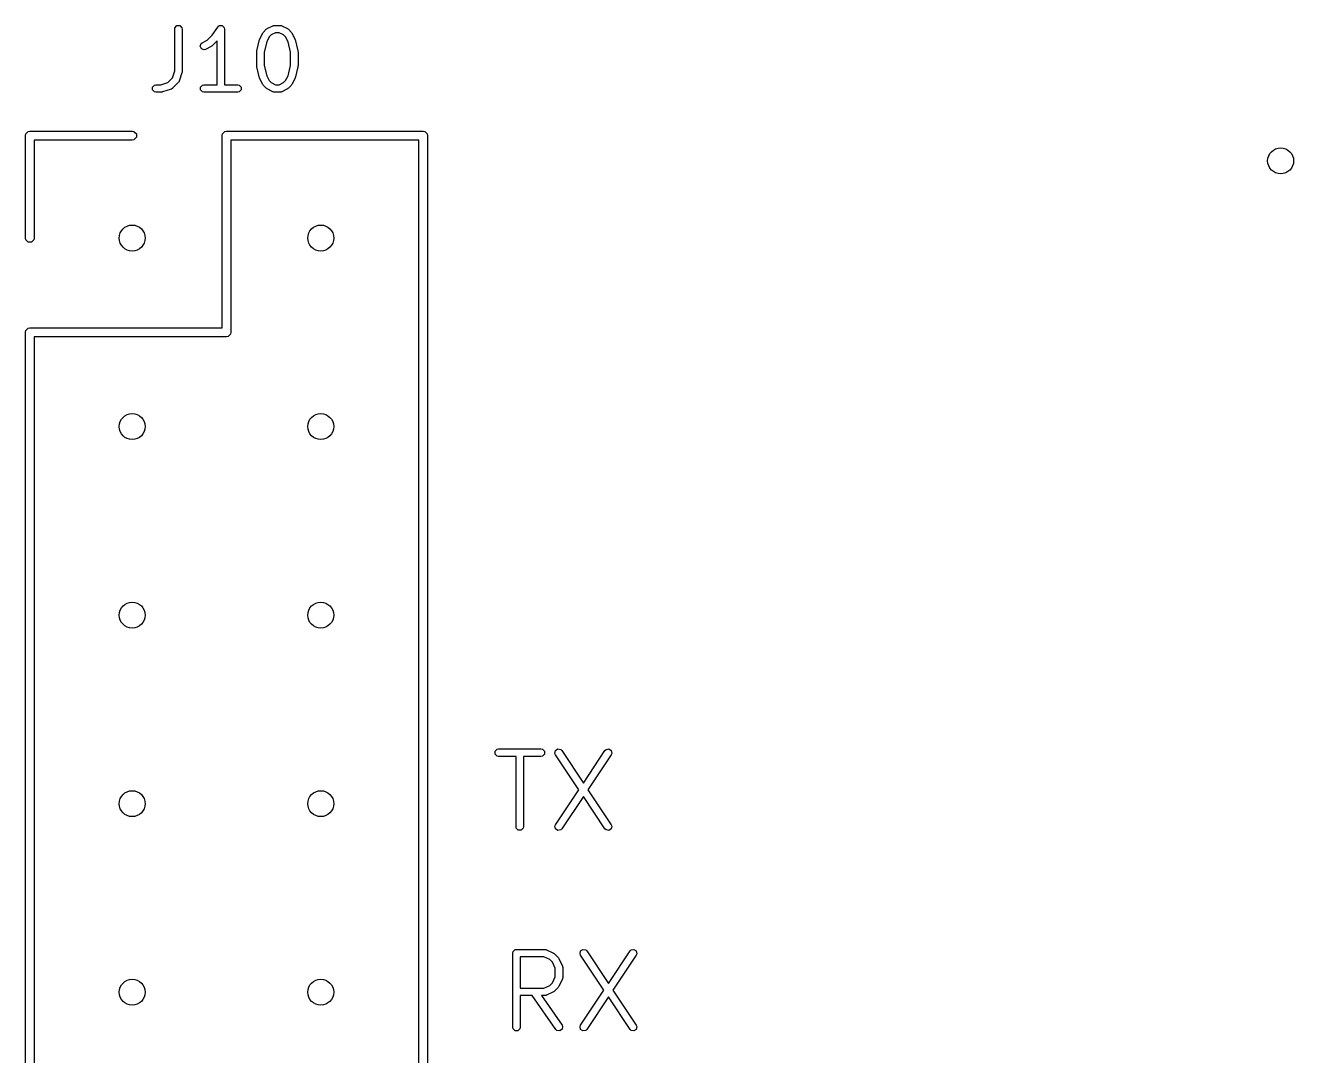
# Model space of a CAD drawing. Header units: inches. Extents: x -1.62 to 1.64, y 0 to 4.72.
# Drawn here: x -1.379 to -0.706, y 4.033 to 4.58 of the extents above; entities that cross this region are included whole.
import ezdxf

# ---------------------------------------------------------------- set-up
doc = ezdxf.new("R2010")
doc.units = ezdxf.units.IN
doc.header["$MEASUREMENT"] = 0
doc.layers.add('BLACK', color=250, linetype='CONTINUOUS')

msp = doc.modelspace()

# ---------------------------------------------------------------- linework, layer by layer
at = {"layer": 'BLACK', "linetype": 'CONTINUOUS'}
for p, q in [((-1.29932, 4.57776), (-1.29917, 4.57851)), ((-1.29932, 4.55558), (-1.29932, 4.57776)), ((-1.29917, 4.57851), (-1.2981, 4.57958)), ((-1.2981, 4.57958), (-1.29659, 4.57958)), ((-1.29659, 4.57958), (-1.29553, 4.57851)), ((-1.29553, 4.57851), (-1.29538, 4.57776)), ((-1.29538, 4.57776), (-1.29538, 4.55526)), ((-1.27938, 4.57451), (-1.27649, 4.57885)), ((-1.27649, 4.57885), (-1.27595, 4.5794)), ((-1.27595, 4.5794), (-1.27575, 4.57944)), ((-1.27575, 4.57944), (-1.2756, 4.57958)), ((-1.2756, 4.57958), (-1.27503, 4.57958)), ((-1.27503, 4.57958), (-1.27447, 4.57969)), ((-1.27447, 4.57969), (-1.2743, 4.57958)), ((-1.2743, 4.57958), (-1.2741, 4.57958)), ((-1.2741, 4.57958), (-1.27369, 4.57917)), ((-1.27369, 4.57917), (-1.27321, 4.57886)), ((-1.27321, 4.57886), (-1.27317, 4.57866)), ((-1.27317, 4.57866), (-1.27303, 4.57851)), ((-1.27303, 4.57851), (-1.27288, 4.57776)), ((-1.27288, 4.57776), (-1.27288, 4.54823)), ((-1.25411, 4.57264), (-1.25261, 4.57564)), ((-1.25261, 4.57564), (-1.25242, 4.57589)), ((-1.25242, 4.57589), (-1.25225, 4.57615)), ((-1.25225, 4.57615), (-1.25075, 4.57765)), ((-1.25075, 4.57765), (-1.25048, 4.57783)), ((-1.25048, 4.57783), (-1.25023, 4.57802)), ((-1.25023, 4.57802), (-1.24723, 4.57952)), ((-1.24589, 4.57579), (-1.24819, 4.57464)), ((-1.24723, 4.57952), (-1.24714, 4.57955)), ((-1.24714, 4.57955), (-1.24711, 4.57958)), ((-1.24711, 4.57958), (-1.2468, 4.57964)), ((-1.2468, 4.57964), (-1.24649, 4.57972)), ((-1.24649, 4.57972), (-1.24645, 4.57971)), ((-1.24645, 4.57971), (-1.24635, 4.57973)), ((-1.24635, 4.57973), (-1.24335, 4.57973)), ((-1.24382, 4.57579), (-1.24589, 4.57579)), ((-1.24152, 4.57464), (-1.24382, 4.57579)), ((-1.24335, 4.57973), (-1.24326, 4.57971)), ((-1.24326, 4.57971), (-1.24321, 4.57972)), ((-1.24321, 4.57972), (-1.24291, 4.57964)), ((-1.24291, 4.57964), (-1.2426, 4.57958)), ((-1.2426, 4.57958), (-1.24257, 4.57955)), ((-1.24257, 4.57955), (-1.24247, 4.57952)), ((-1.24247, 4.57952), (-1.23947, 4.57802)), ((-1.23947, 4.57802), (-1.23922, 4.57783)), ((-1.23922, 4.57783), (-1.23896, 4.57765)), ((-1.23896, 4.57765), (-1.23746, 4.57615)), ((-1.23746, 4.57615), (-1.23729, 4.57589)), ((-1.23729, 4.57589), (-1.23709, 4.57564)), ((-1.23709, 4.57564), (-1.23559, 4.57264)), ((-1.28581, 4.56862), (-1.28534, 4.57005)), ((-1.28514, 4.56727), (-1.28581, 4.56862)), ((-1.28534, 4.57005), (-1.28473, 4.57052)), ((-1.28473, 4.57052), (-1.28202, 4.57188)), ((-1.28202, 4.57188), (-1.27938, 4.57451)), ((-1.27972, 4.56869), (-1.27997, 4.5685)), ((-1.27946, 4.56887), (-1.27972, 4.56869)), ((-1.27682, 4.57151), (-1.27946, 4.56887)), ((-1.27682, 4.54823), (-1.27682, 4.57151)), ((-1.25576, 4.56624), (-1.25426, 4.57224)), ((-1.25426, 4.57224), (-1.25417, 4.57243)), ((-1.25417, 4.57243), (-1.25411, 4.57264)), ((-1.2505, 4.57107), (-1.25188, 4.56552)), ((-1.24924, 4.57359), (-1.2505, 4.57107)), ((-1.24819, 4.57464), (-1.24924, 4.57359)), ((-1.24047, 4.57359), (-1.24152, 4.57464)), ((-1.23921, 4.57107), (-1.24047, 4.57359)), ((-1.23782, 4.56552), (-1.23921, 4.57107)), ((-1.23559, 4.57264), (-1.23554, 4.57243)), ((-1.23554, 4.57243), (-1.23544, 4.57224)), ((-1.23544, 4.57224), (-1.23395, 4.56624)), ((-1.28371, 4.5668), (-1.28514, 4.56727)), ((-1.28297, 4.567), (-1.28371, 4.5668)), ((-1.27997, 4.5685), (-1.28297, 4.567)), ((-1.25582, 4.56576), (-1.25577, 4.566)), ((-1.25582, 4.55826), (-1.25582, 4.56576)), ((-1.25577, 4.566), (-1.25576, 4.56624)), ((-1.25188, 4.56552), (-1.25188, 4.5585)), ((-1.23782, 4.5585), (-1.23782, 4.56552)), ((-1.23395, 4.56624), (-1.23393, 4.566)), ((-1.23393, 4.566), (-1.23389, 4.56576)), ((-1.23389, 4.56576), (-1.23389, 4.55826)), ((-1.30057, 4.55183), (-1.29932, 4.55558)), ((-1.29538, 4.55526), (-1.29544, 4.55495)), ((-1.25577, 4.55803), (-1.25582, 4.55826)), ((-1.25576, 4.55779), (-1.25577, 4.55803)), ((-1.25426, 4.55179), (-1.25576, 4.55779)), ((-1.25188, 4.5585), (-1.2505, 4.55295)), ((-1.23921, 4.55295), (-1.23782, 4.5585)), ((-1.23395, 4.55779), (-1.23544, 4.55179)), ((-1.23393, 4.55803), (-1.23395, 4.55779)), ((-1.23389, 4.55826), (-1.23393, 4.55803)), ((-1.30667, 4.54823), (-1.30291, 4.54948)), ((-1.30291, 4.54948), (-1.30057, 4.55183)), ((-1.29746, 4.54937), (-1.30045, 4.54637)), ((-1.2974, 4.54945), (-1.29746, 4.54937)), ((-1.29736, 4.54947), (-1.2974, 4.54945)), ((-1.2972, 4.54975), (-1.29736, 4.54947)), ((-1.29703, 4.55001), (-1.2972, 4.54975)), ((-1.29698, 4.55014), (-1.29703, 4.55006)), ((-1.29703, 4.55006), (-1.29703, 4.55001)), ((-1.29548, 4.55464), (-1.29698, 4.55014)), ((-1.29544, 4.55495), (-1.29548, 4.55464)), ((-1.25417, 4.55159), (-1.25426, 4.55179)), ((-1.25411, 4.55138), (-1.25417, 4.55159)), ((-1.25261, 4.54838), (-1.25411, 4.55138)), ((-1.25242, 4.54813), (-1.25261, 4.54838)), ((-1.2505, 4.55295), (-1.24924, 4.55043)), ((-1.24924, 4.55043), (-1.24819, 4.54938)), ((-1.24819, 4.54938), (-1.24589, 4.54823)), ((-1.24382, 4.54823), (-1.24152, 4.54938)), ((-1.24152, 4.54938), (-1.24047, 4.55043)), ((-1.24047, 4.55043), (-1.23921, 4.55295)), ((-1.23709, 4.54838), (-1.23729, 4.54813)), ((-1.23559, 4.55138), (-1.23709, 4.54838)), ((-1.23554, 4.55159), (-1.23559, 4.55138)), ((-1.23544, 4.55179), (-1.23554, 4.55159)), ((-1.31116, 4.54702), (-1.3101, 4.54808)), ((-1.31116, 4.54551), (-1.31116, 4.54702)), ((-1.3101, 4.54445), (-1.31116, 4.54551)), ((-1.3101, 4.54808), (-1.30935, 4.54823)), ((-1.30935, 4.5443), (-1.3101, 4.54445)), ((-1.30935, 4.54823), (-1.30667, 4.54823)), ((-1.30635, 4.5443), (-1.30935, 4.5443)), ((-1.30604, 4.54436), (-1.30635, 4.5443)), ((-1.30572, 4.5444), (-1.30604, 4.54436)), ((-1.30122, 4.5459), (-1.30572, 4.5444)), ((-1.30114, 4.54595), (-1.30122, 4.5459)), ((-1.30109, 4.54595), (-1.30114, 4.54595)), ((-1.30083, 4.54612), (-1.30109, 4.54595)), ((-1.30056, 4.54628), (-1.30083, 4.54612)), ((-1.30054, 4.54632), (-1.30056, 4.54628)), ((-1.30045, 4.54637), (-1.30054, 4.54632)), ((-1.28567, 4.54702), (-1.2846, 4.54808)), ((-1.28567, 4.54551), (-1.28567, 4.54702)), ((-1.2846, 4.54445), (-1.28567, 4.54551)), ((-1.2846, 4.54808), (-1.28385, 4.54823)), ((-1.28385, 4.5443), (-1.2846, 4.54445)), ((-1.28385, 4.54823), (-1.27682, 4.54823)), ((-1.26585, 4.5443), (-1.28385, 4.5443)), ((-1.27288, 4.54823), (-1.26585, 4.54823)), ((-1.26585, 4.54823), (-1.2651, 4.54808)), ((-1.2651, 4.54445), (-1.26585, 4.5443)), ((-1.2651, 4.54808), (-1.26403, 4.54702)), ((-1.26403, 4.54551), (-1.2651, 4.54445)), ((-1.26403, 4.54702), (-1.26403, 4.54551)), ((-1.25225, 4.54787), (-1.25242, 4.54813)), ((-1.25075, 4.54637), (-1.25225, 4.54787)), ((-1.25048, 4.5462), (-1.25075, 4.54637)), ((-1.25023, 4.546), (-1.25048, 4.5462)), ((-1.24723, 4.5445), (-1.25023, 4.546)), ((-1.24714, 4.54448), (-1.24723, 4.5445)), ((-1.24711, 4.54445), (-1.24714, 4.54448)), ((-1.2468, 4.54438), (-1.24711, 4.54445)), ((-1.24649, 4.5443), (-1.2468, 4.54438)), ((-1.24645, 4.54431), (-1.24649, 4.5443)), ((-1.24635, 4.5443), (-1.24645, 4.54431)), ((-1.24335, 4.5443), (-1.24635, 4.5443)), ((-1.24589, 4.54823), (-1.24382, 4.54823)), ((-1.24326, 4.54431), (-1.24335, 4.5443)), ((-1.24321, 4.5443), (-1.24326, 4.54431)), ((-1.24291, 4.54438), (-1.24321, 4.5443)), ((-1.2426, 4.54445), (-1.24291, 4.54438)), ((-1.24257, 4.54448), (-1.2426, 4.54445)), ((-1.24247, 4.5445), (-1.24257, 4.54448)), ((-1.23947, 4.546), (-1.24247, 4.5445)), ((-1.23922, 4.5462), (-1.23947, 4.546)), ((-1.23896, 4.54637), (-1.23922, 4.5462)), ((-1.23746, 4.54787), (-1.23896, 4.54637)), ((-1.23729, 4.54813), (-1.23746, 4.54787)), ((-1.37854, 4.52126), (-1.37836, 4.52216)), ((-1.37836, 4.52216), (-1.37709, 4.52344)), ((-1.37709, 4.52344), (-1.37618, 4.52362)), ((-1.37618, 4.52362), (-1.32185, 4.52362)), ((-1.32185, 4.52362), (-1.32095, 4.52344)), ((-1.32095, 4.52344), (-1.31967, 4.52216)), ((-1.31967, 4.52216), (-1.31967, 4.52036)), ((-1.27421, 4.52126), (-1.27403, 4.52216)), ((-1.27403, 4.52216), (-1.27275, 4.52344)), ((-1.27275, 4.52344), (-1.27185, 4.52362)), ((-1.27185, 4.52362), (-1.16752, 4.52362)), ((-1.16752, 4.52362), (-1.16662, 4.52344)), ((-1.16662, 4.52344), (-1.16534, 4.52216)), ((-1.16534, 4.52216), (-1.16516, 4.52126)), ((-1.37854, 4.46693), (-1.37854, 4.52126)), ((-1.32185, 4.5189), (-1.37382, 4.5189)), ((-1.37382, 4.5189), (-1.37382, 4.46693)), ((-1.32095, 4.51908), (-1.32185, 4.5189)), ((-1.31967, 4.52036), (-1.32095, 4.51908)), ((-1.27421, 4.41929), (-1.27421, 4.52126)), ((-1.26949, 4.5189), (-1.26949, 4.41693)), ((-1.16988, 4.5189), (-1.26949, 4.5189)), ((-1.16988, 2.51496), (-1.16988, 4.5189)), ((-1.16516, 4.52126), (-1.16516, 2.5126)), ((-1.37836, 4.46603), (-1.37854, 4.46693)), ((-1.37709, 4.46475), (-1.37836, 4.46603)), ((-1.37528, 4.46475), (-1.37709, 4.46475)), ((-1.374, 4.46603), (-1.37528, 4.46475)), ((-1.37382, 4.46693), (-1.374, 4.46603)), ((-1.37854, 4.41693), (-1.37836, 4.41783)), ((-1.37854, 2.5126), (-1.37854, 4.41693)), ((-1.37836, 4.41783), (-1.37709, 4.41911)), ((-1.37709, 4.41911), (-1.37618, 4.41929)), ((-1.37618, 4.41929), (-1.27421, 4.41929)), ((-1.27185, 4.41457), (-1.37382, 4.41457)), ((-1.37382, 4.41457), (-1.37382, 2.51496)), ((-1.27095, 4.41475), (-1.27185, 4.41457)), ((-1.26967, 4.41603), (-1.27095, 4.41475)), ((-1.26949, 4.41693), (-1.26967, 4.41603)), ((-1.12934, 4.19475), (-1.12827, 4.19582)), ((-1.12934, 4.19325), (-1.12934, 4.19475)), ((-1.12827, 4.19218), (-1.12934, 4.19325)), ((-1.12827, 4.19582), (-1.12752, 4.19597)), ((-1.12752, 4.19203), (-1.12827, 4.19218)), ((-1.12752, 4.19597), (-1.10502, 4.19597)), ((-1.11824, 4.19203), (-1.12752, 4.19203)), ((-1.11824, 4.15463), (-1.11824, 4.19203)), ((-1.10502, 4.19203), (-1.1143, 4.19203)), ((-1.1143, 4.19203), (-1.1143, 4.15463)), ((-1.10502, 4.19597), (-1.10427, 4.19582)), ((-1.10427, 4.19218), (-1.10502, 4.19203)), ((-1.10427, 4.19582), (-1.1032, 4.19475)), ((-1.1032, 4.19325), (-1.10427, 4.19218)), ((-1.1032, 4.19475), (-1.1032, 4.19325)), ((-1.09758, 4.19362), (-1.09728, 4.19509)), ((-1.09729, 4.19291), (-1.09758, 4.19362)), ((-1.08489, 4.17431), (-1.09729, 4.19291)), ((-1.09728, 4.19509), (-1.09603, 4.19593)), ((-1.09603, 4.19593), (-1.09455, 4.19563)), ((-1.09455, 4.19563), (-1.09401, 4.19509)), ((-1.09401, 4.19509), (-1.08252, 4.17786)), ((-1.08252, 4.17786), (-1.07104, 4.19509)), ((-1.06776, 4.19291), (-1.08016, 4.17431)), ((-1.07104, 4.19509), (-1.0705, 4.19563)), ((-1.0705, 4.19563), (-1.06902, 4.19593)), ((-1.06902, 4.19593), (-1.06777, 4.19509)), ((-1.06777, 4.19509), (-1.06747, 4.19362)), ((-1.06747, 4.19362), (-1.06776, 4.19291)), ((-1.09729, 4.15572), (-1.08489, 4.17431)), ((-1.08016, 4.17431), (-1.06776, 4.15572)), ((-1.08252, 4.17077), (-1.09401, 4.15354)), ((-1.07104, 4.15354), (-1.08252, 4.17077)), ((-1.11809, 4.15388), (-1.11824, 4.15463)), ((-1.11702, 4.15281), (-1.11809, 4.15388)), ((-1.11552, 4.15281), (-1.11702, 4.15281)), ((-1.11445, 4.15388), (-1.11552, 4.15281)), ((-1.1143, 4.15463), (-1.11445, 4.15388)), ((-1.09758, 4.15501), (-1.09729, 4.15572)), ((-1.09728, 4.15353), (-1.09758, 4.15501)), ((-1.09603, 4.1527), (-1.09728, 4.15353)), ((-1.09455, 4.15299), (-1.09603, 4.1527)), ((-1.09401, 4.15354), (-1.09455, 4.15299)), ((-1.0705, 4.15299), (-1.07104, 4.15354)), ((-1.06902, 4.1527), (-1.0705, 4.15299)), ((-1.06777, 4.15353), (-1.06902, 4.1527)), ((-1.06747, 4.15501), (-1.06777, 4.15353)), ((-1.06776, 4.15572), (-1.06747, 4.15501)), ((-1.11993, 4.0877), (-1.11978, 4.08845)), ((-1.11993, 4.04833), (-1.11993, 4.0877)), ((-1.11978, 4.08845), (-1.11871, 4.08952)), ((-1.11871, 4.08952), (-1.11796, 4.08967)), ((-1.11796, 4.08967), (-1.10296, 4.08967)), ((-1.10342, 4.08573), (-1.11599, 4.08573)), ((-1.11599, 4.08573), (-1.11599, 4.06905)), ((-1.10038, 4.08421), (-1.10342, 4.08573)), ((-1.10296, 4.08967), (-1.10286, 4.08965)), ((-1.10286, 4.08965), (-1.10282, 4.08966)), ((-1.10282, 4.08966), (-1.10252, 4.08958)), ((-1.10252, 4.08958), (-1.10221, 4.08952)), ((-1.10221, 4.08952), (-1.10217, 4.08949)), ((-1.10217, 4.08949), (-1.10208, 4.08946)), ((-1.10208, 4.08946), (-1.09833, 4.08759)), ((-1.09895, 4.08278), (-1.10038, 4.08421)), ((-1.09833, 4.08759), (-1.09808, 4.08739)), ((-1.09808, 4.08739), (-1.09782, 4.08722)), ((-1.09782, 4.08722), (-1.09594, 4.08534)), ((-1.09594, 4.08534), (-1.09577, 4.08508)), ((-1.09577, 4.08508), (-1.09557, 4.08483)), ((-1.09557, 4.08483), (-1.0937, 4.08108)), ((-1.08427, 4.08732), (-1.08397, 4.0888)), ((-1.08397, 4.08661), (-1.08427, 4.08732)), ((-1.08397, 4.0888), (-1.08272, 4.08963)), ((-1.07158, 4.06801), (-1.08397, 4.08661)), ((-1.08272, 4.08963), (-1.08124, 4.08934)), ((-1.08124, 4.08934), (-1.0807, 4.08879)), ((-1.0807, 4.08879), (-1.06921, 4.07156)), ((-1.06921, 4.07156), (-1.05773, 4.08879)), ((-1.05445, 4.08661), (-1.06685, 4.06801)), ((-1.05773, 4.08879), (-1.05719, 4.08934)), ((-1.05719, 4.08934), (-1.05571, 4.08963)), ((-1.05571, 4.08963), (-1.05445, 4.0888)), ((-1.05445, 4.0888), (-1.05416, 4.08732)), ((-1.05416, 4.08732), (-1.05445, 4.08661)), ((-1.09743, 4.07974), (-1.09895, 4.08278)), ((-1.09743, 4.07504), (-1.09743, 4.07974)), ((-1.0937, 4.08108), (-1.09367, 4.08099)), ((-1.09367, 4.08099), (-1.09364, 4.08095)), ((-1.09364, 4.08095), (-1.09358, 4.08064)), ((-1.09358, 4.08064), (-1.0935, 4.08034)), ((-1.0935, 4.08034), (-1.09351, 4.0803)), ((-1.09351, 4.0803), (-1.09349, 4.0802)), ((-1.09349, 4.0802), (-1.09349, 4.07458)), ((-1.10038, 4.07057), (-1.09895, 4.07199)), ((-1.09895, 4.07199), (-1.09743, 4.07504)), ((-1.0937, 4.0737), (-1.09557, 4.06995)), ((-1.09367, 4.07379), (-1.0937, 4.0737)), ((-1.09364, 4.07382), (-1.09367, 4.07379)), ((-1.09358, 4.07413), (-1.09364, 4.07382)), ((-1.0935, 4.07444), (-1.09358, 4.07413)), ((-1.09349, 4.07458), (-1.09351, 4.07448)), ((-1.09351, 4.07448), (-1.0935, 4.07444)), ((-1.11599, 4.06905), (-1.10342, 4.06905)), ((-1.10961, 4.06511), (-1.11599, 4.06511)), ((-1.11599, 4.06511), (-1.11599, 4.04833)), ((-1.09707, 4.0472), (-1.10961, 4.06511)), ((-1.10296, 4.06511), (-1.1048, 4.06511)), ((-1.1048, 4.06511), (-1.09385, 4.04946)), ((-1.10342, 4.06905), (-1.10038, 4.07057)), ((-1.10286, 4.06513), (-1.10296, 4.06511)), ((-1.10282, 4.06511), (-1.10286, 4.06513)), ((-1.10252, 4.0652), (-1.10282, 4.06511)), ((-1.10221, 4.06526), (-1.10252, 4.0652)), ((-1.10217, 4.06529), (-1.10221, 4.06526)), ((-1.10208, 4.06532), (-1.10217, 4.06529)), ((-1.09833, 4.06719), (-1.10208, 4.06532)), ((-1.09808, 4.06739), (-1.09833, 4.06719)), ((-1.09782, 4.06756), (-1.09808, 4.06739)), ((-1.09594, 4.06944), (-1.09782, 4.06756)), ((-1.09577, 4.0697), (-1.09594, 4.06944)), ((-1.09557, 4.06995), (-1.09577, 4.0697)), ((-1.08397, 4.04942), (-1.07158, 4.06801)), ((-1.06921, 4.06447), (-1.0807, 4.04724)), ((-1.05773, 4.04724), (-1.06921, 4.06447)), ((-1.06685, 4.06801), (-1.05445, 4.04942)), ((-1.11978, 4.04758), (-1.11993, 4.04833)), ((-1.11871, 4.04651), (-1.11978, 4.04758)), ((-1.1172, 4.04651), (-1.11871, 4.04651)), ((-1.11614, 4.04758), (-1.1172, 4.04651)), ((-1.11599, 4.04833), (-1.11614, 4.04758)), ((-1.09652, 4.04667), (-1.09707, 4.0472)), ((-1.09503, 4.04641), (-1.09652, 4.04667)), ((-1.0938, 4.04727), (-1.09503, 4.04641)), ((-1.09385, 4.04946), (-1.09354, 4.04876)), ((-1.09354, 4.04876), (-1.0938, 4.04727)), ((-1.08427, 4.04871), (-1.08397, 4.04942)), ((-1.08397, 4.04723), (-1.08427, 4.04871)), ((-1.08272, 4.0464), (-1.08397, 4.04723)), ((-1.08124, 4.04669), (-1.08272, 4.0464)), ((-1.0807, 4.04724), (-1.08124, 4.04669)), ((-1.05719, 4.04669), (-1.05773, 4.04724)), ((-1.05571, 4.0464), (-1.05719, 4.04669)), ((-1.05445, 4.04723), (-1.05571, 4.0464)), ((-1.05445, 4.04942), (-1.05416, 4.04871)), ((-1.05416, 4.04871), (-1.05445, 4.04723))]:
    msp.add_line(p, q, dxfattribs=at)
at = {"layer": 'BLACK'}
for centre in [(-0.7126, 4.50787), (-0.7126, 4.50787), (-1.32185, 4.46693), (-1.32185, 4.46693), (-1.22185, 4.46693), (-1.22185, 4.46693), (-1.32185, 4.36693), (-1.32185, 4.36693), (-1.22185, 4.36693), (-1.22185, 4.36693), (-1.32185, 4.26693), (-1.32185, 4.26693), (-1.22185, 4.26693), (-1.22185, 4.26693), (-1.32185, 4.16693), (-1.32185, 4.16693), (-1.22185, 4.16693), (-1.22185, 4.16693), (-1.32185, 4.06693), (-1.32185, 4.06693), (-1.22185, 4.06693), (-1.22185, 4.06693)]:
    msp.add_circle(centre, 0.00689, dxfattribs=at)

doc.saveas('drawing.dxf')
